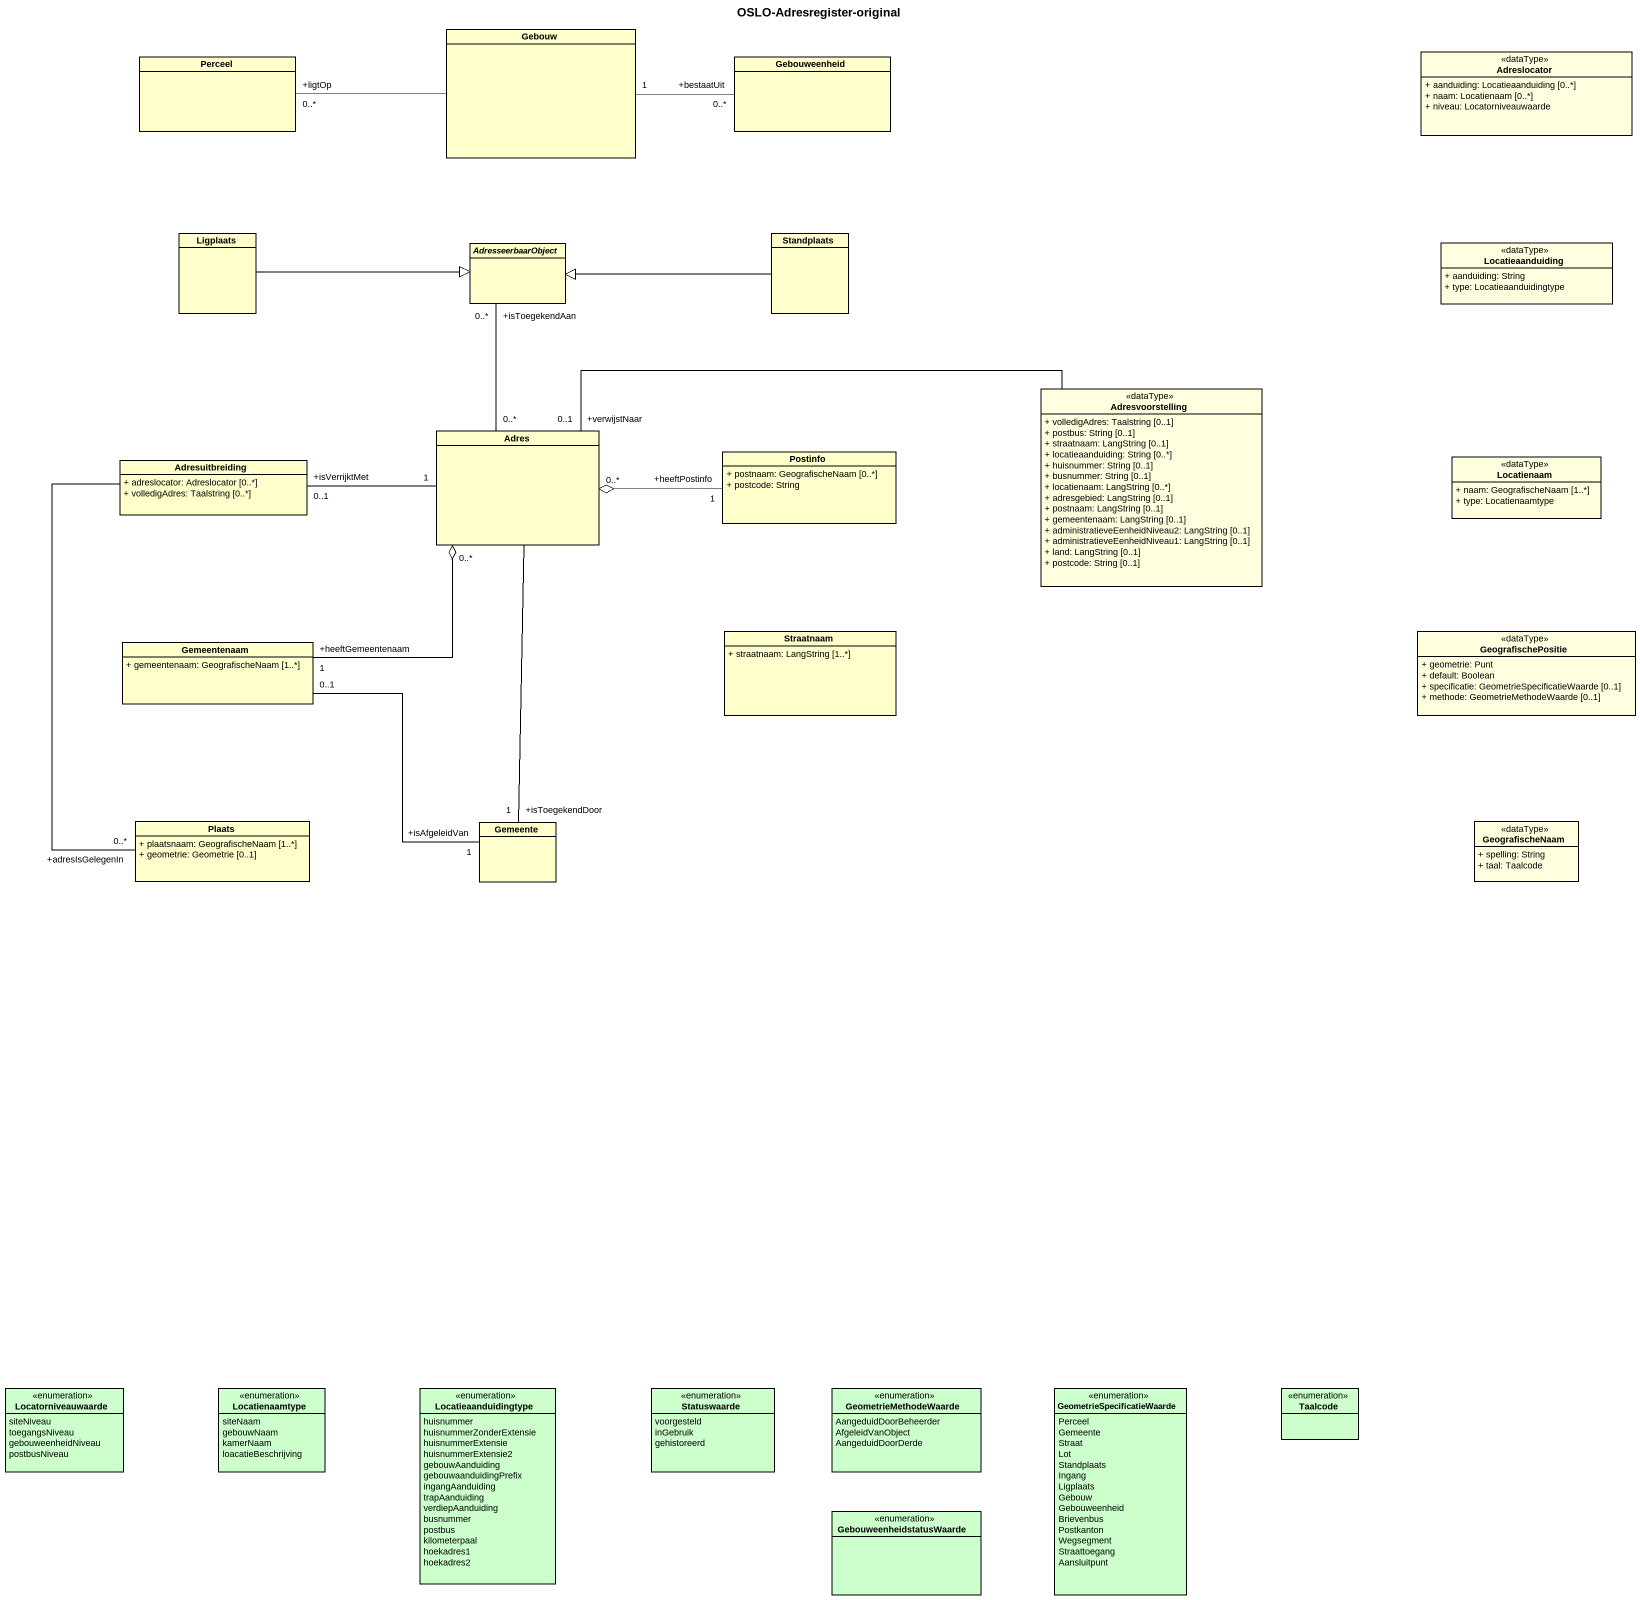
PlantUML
@startuml
title OSLO-Adresregister-original
hide circle
hide empty members
skinparam classAttributeIconSize 0
class Gebouw
class Perceel
class Gebouweenheid
class Adreslocator <<dataType>> #FFFFE0 {
  + aanduiding: Locatieaanduiding [0..*]
  + naam: Locatienaam [0..*]
  + niveau: Locatorniveauwaarde
}
class Ligplaats
abstract class AdresseerbaarObject
class Standplaats
class Locatieaanduiding <<dataType>> #FFFFE0 {
  + aanduiding: String
  + type: Locatieaanduidingtype
}
class Adresvoorstelling <<dataType>> #FFFFE0 {
  + volledigAdres: Taalstring [0..1]
  + postbus: String [0..1]
  + straatnaam: LangString [0..1]
  + locatieaanduiding: String [0..*]
  + huisnummer: String [0..1]
  + busnummer: String [0..1]
  + locatienaam: LangString [0..*]
  + adresgebied: LangString [0..1]
  + postnaam: LangString [0..1]
  + gemeentenaam: LangString [0..1]
  + administratieveEenheidNiveau2: LangString [0..1]
  + administratieveEenheidNiveau1: LangString [0..1]
  + land: LangString [0..1]
  + postcode: String [0..1]
}
class Adres
class Postinfo {
  + postnaam: GeografischeNaam [0..*]
  + postcode: String
}
class Adresuitbreiding {
  + adreslocator: Adreslocator [0..*]
  + volledigAdres: Taalstring [0..*]
}
class Locatienaam <<dataType>> #FFFFE0 {
  + naam: GeografischeNaam [1..*]
  + type: Locatienaamtype
}
class Gemeentenaam {
  + gemeentenaam: GeografischeNaam [1..*]
}
class Straatnaam {
  + straatnaam: LangString [1..*]
}
class GeografischePositie <<dataType>> #FFFFE0 {
  + geometrie: Punt
  + default: Boolean
  + specificatie: GeometrieSpecificatieWaarde [0..1]
  + methode: GeometrieMethodeWaarde [0..1]
}
class Plaats {
  + plaatsnaam: GeografischeNaam [1..*]
  + geometrie: Geometrie [0..1]
}
class Gemeente
class GeografischeNaam <<dataType>> #FFFFE0 {
  + spelling: String
  + taal: Taalcode
}
enum Locatorniveauwaarde #CCFFCC {
  siteNiveau
  toegangsNiveau
  gebouweenheidNiveau
  postbusNiveau
}
enum Locatienaamtype #CCFFCC {
  siteNaam
  gebouwNaam
  kamerNaam
  loacatieBeschrijving
}
enum Locatieaanduidingtype #CCFFCC {
  huisnummer
  huisnummerZonderExtensie
  huisnummerExtensie
  huisnummerExtensie2
  gebouwAanduiding
  gebouwaanduidingPrefix
  ingangAanduiding
  trapAanduiding
  verdiepAanduiding
  busnummer
  postbus
  kilometerpaal
  hoekadres1
  hoekadres2
}
enum Statuswaarde #CCFFCC {
  voorgesteld
  inGebruik
  gehistoreerd
}
enum GeometrieMethodeWaarde #CCFFCC {
  AangeduidDoorBeheerder
  AfgeleidVanObject
  AangeduidDoorDerde
}
enum GeometrieSpecificatieWaarde #CCFFCC {
  Perceel
  Gemeente
  Straat
  Lot
  Standplaats
  Ingang
  Ligplaats
  Gebouw
  Gebouweenheid
  Brievenbus
  Postkanton
  Wegsegment
  Straattoegang
  Aansluitpunt
}
enum Taalcode #CCFFCC
enum GebouweenheidstatusWaarde #CCFFCC
Gebouw -left- "+ligtOp\n0..*" Perceel
Gebouw "1" -right- "+bestaatUit\n0..*" Gebouweenheid
Ligplaats -right-|> AdresseerbaarObject
Standplaats -left-|> AdresseerbaarObject
Adresvoorstelling -left- "+verwijstNaar\n0..1" Adres
Adres "0..*" -up- "+isToegekendAan\n0..*" AdresseerbaarObject
Adres "0..*" o-right- "+heeftPostinfo\n1" Postinfo
Adres "1" -left- "+isVerrijktMet\n0..1" Adresuitbreiding
Adres "0..*" o-- "+heeftGemeentenaam\n1" Gemeentenaam
Adres -- "+isToegekendDoor\n1" Gemeente
Adresuitbreiding -- "+adresIsGelegenIn\n0..*" Plaats
Gemeentenaam "0..1" -right- "+isAfgeleidVan\n1" Gemeente
@enduml
